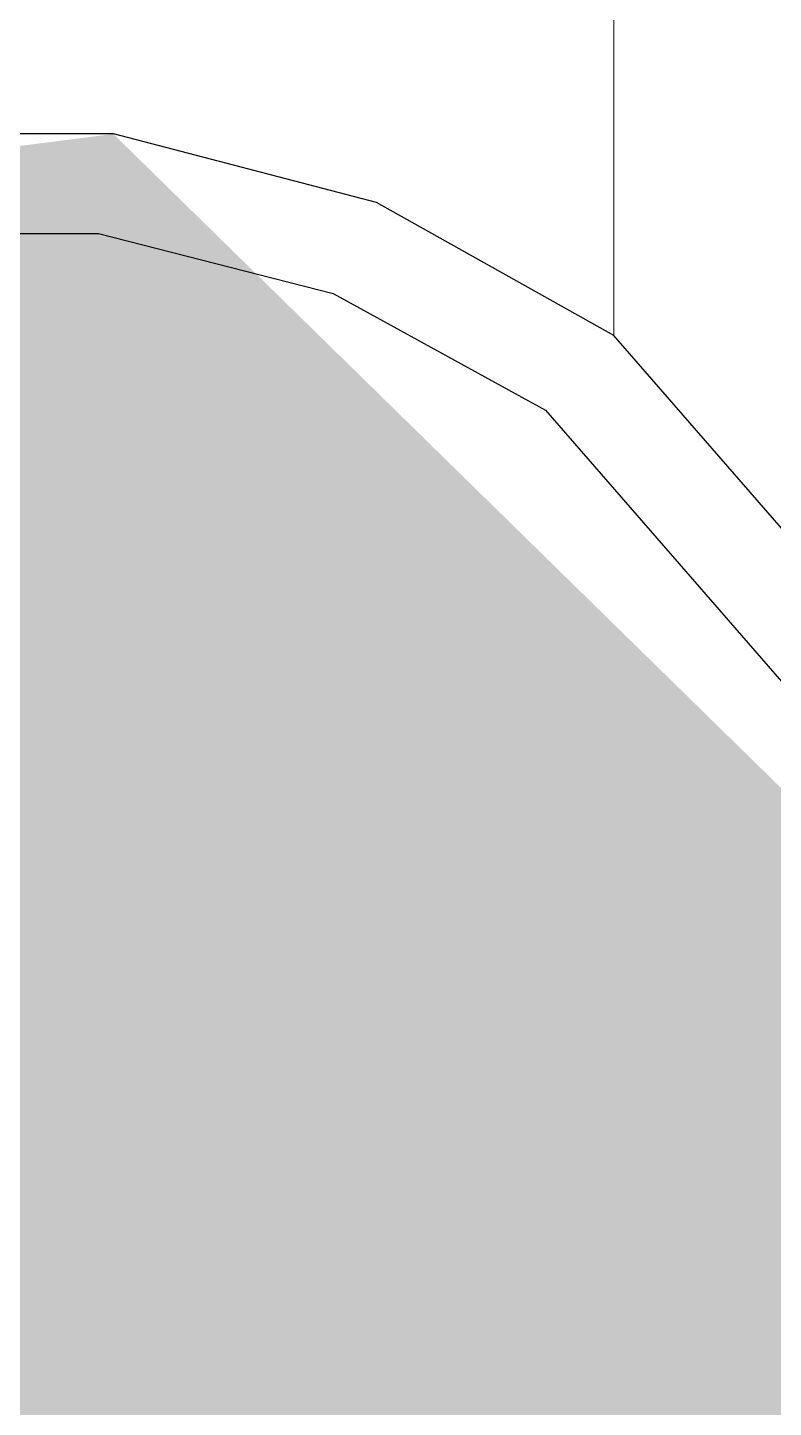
# Model space of a CAD drawing. Header units: metres. Extents: x -5 to 264, y -2 to 18.
# Drawn here: x -0.49894 to -0.48782, y 13.63967 to 13.66024 of the extents above; entities that cross this region are included whole.
import ezdxf

# ---------------------------------------------------------------- set-up
doc = ezdxf.new("R2010")
doc.units = ezdxf.units.M
for name, color, linetype, lineweight in [('A-ROOF', 7, 'Continuous', 9), ('A-ROOF-1', 7, 'Continuous', 25), ('S-BEAM', 7, 'Continuous', 5)]:
    doc.layers.add(name, color=color, linetype=linetype, lineweight=lineweight)
doc.layers.add('S-BEAM-1', color=7, linetype='Continuous', lineweight=5, true_color=0xe9e9e9)

# ---------------------------------------------------------------- blocks, each defined once
blk = doc.blocks.new('Telhados 1 - Telhados 1-4018348-CORTE A_A')
at = {"layer": 'A-ROOF'}
blk.add_line((-0.490194, 13.65565), (-0.490194, 13.959994), dxfattribs=at)
at = {"layer": 'A-ROOF-1'}
for p, q in [((-0.476399, 13.639779), (-0.490194, 13.65565)), ((-0.491216, 13.654539), (-0.47723, 13.638449))]:
    blk.add_line(p, q, dxfattribs=at)
at = {"layer": 'A-ROOF-1', "flags": 128}
for points in [[(-0.490194, 13.65565), (-0.493733, 13.65763), (-0.497657, 13.658654), (-0.501713, 13.658654), (-0.505637, 13.65763), (-0.509176, 13.65565)], [(-0.508154, 13.654539), (-0.504988, 13.656274), (-0.50149, 13.65717), (-0.49788, 13.65717), (-0.494382, 13.656274), (-0.491216, 13.654539)]]:
    blk.add_lwpolyline(points, dxfattribs=at)
blk = doc.blocks.new('MK_JOIST_R01 - MK_JOIST_36_-4788215-CORTE A_A')
at = {"layer": 'S-BEAM-1'}
blk.add_hatch(color=256, dxfattribs=at).paths.add_polyline_path([(-0.505637, 13.573705), (-0.4782, 13.573705), (-0.478386, 13.639779), (-0.497657, 13.658654), (-0.505637, 13.65763), (-0.509176, 13.653363), (-0.52117, 13.638449), (-0.52117, 13.573705), (-0.508154, 13.573705)])

msp = doc.modelspace()

# ---------------------------------------------------------------- block references
at = {"layer": 'A-ROOF'}
msp.add_blockref('Telhados 1 - Telhados 1-4018348-CORTE A_A', (0, 0), dxfattribs=at)
at = {"layer": 'S-BEAM'}
msp.add_blockref('MK_JOIST_R01 - MK_JOIST_36_-4788215-CORTE A_A', (0, 0), dxfattribs=at)

doc.saveas('drawing.dxf')
